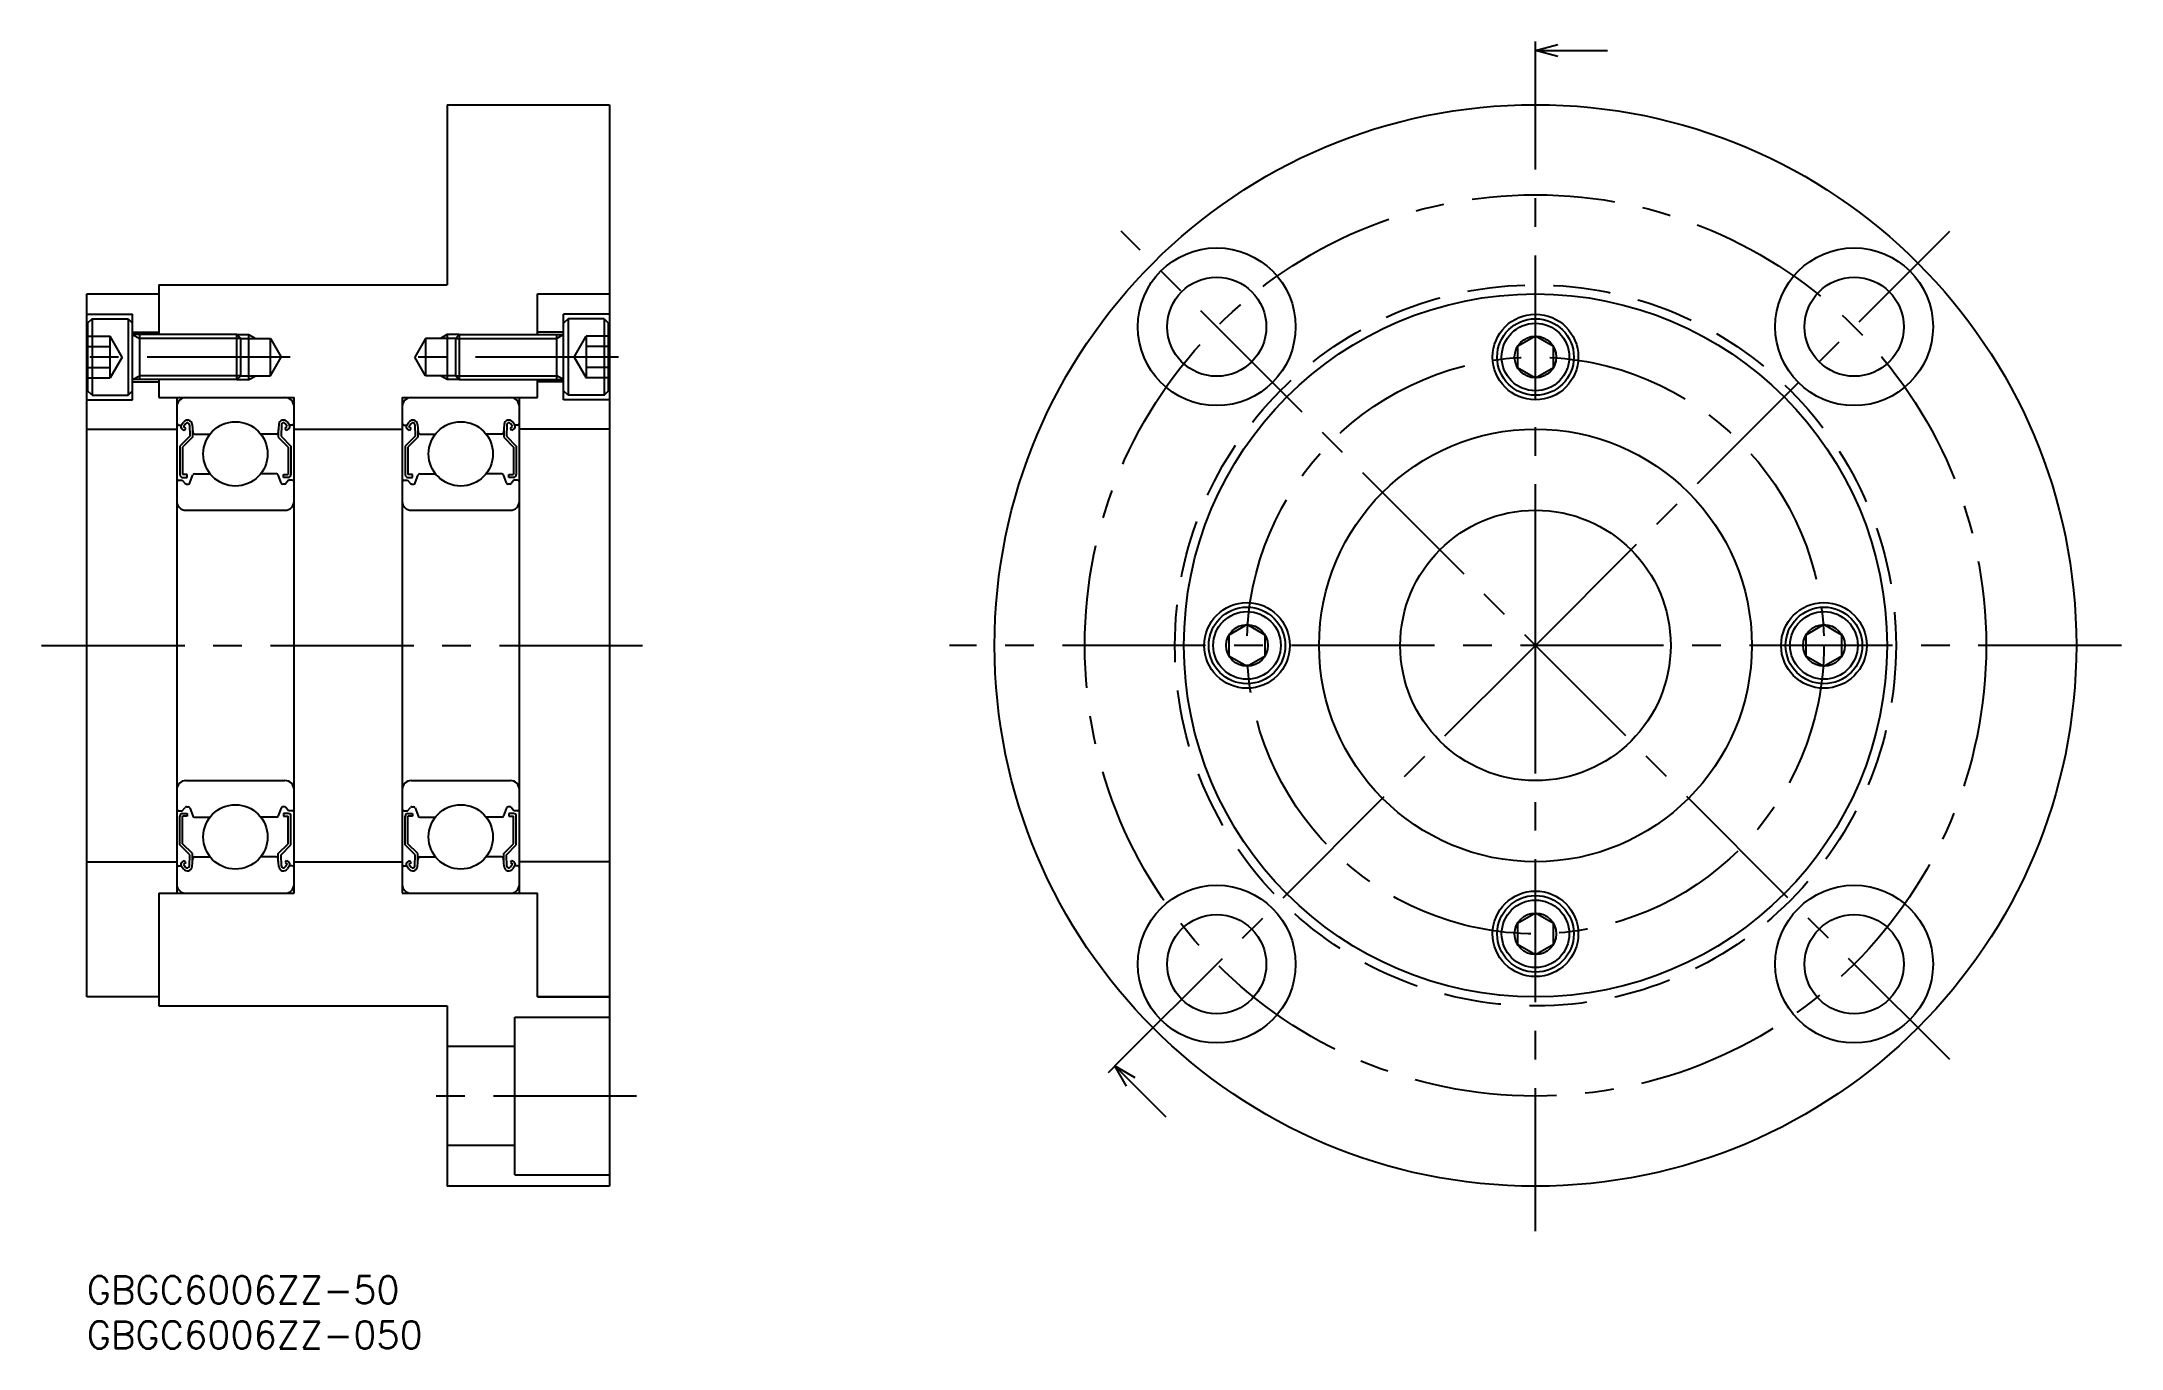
# Model space of a CAD drawing. Extents: x -5 to 226, y -8 to 137.
import ezdxf

# ---------------------------------------------------------------- set-up
doc = ezdxf.new("R2010")
doc.units = 0
doc.header["$LTSCALE"] = 0.5
doc.linetypes.add('CENTER', pattern=[50.8, 31.75, -6.35, 6.35, -6.35])
doc.linetypes.add('DASHED', pattern=[19.05, 12.7, -6.35])
doc.layers.get('0').update_dxf_attribs({"linetype": 'CONTINUOUS'})
for name, color, linetype in [('MSM_CENTER', 1, 'CENTER'), ('MSM_CONTINUOUS', 7, 'CONTINUOUS'), ('MSM_DASHED', 4, 'DASHED'), ('MSM_NARROW', 5, 'CONTINUOUS'), ('MSM_PART_NUMBER', 7, 'CONTINUOUS')]:
    doc.layers.add(name, color=color, linetype=linetype)
doc.styles.get("Standard").update_dxf_attribs({"font": 'txt.shx', "height": 3, "bigfont": 'bigfont.shx'})

# ---------------------------------------------------------------- blocks, each defined once
blk = doc.blocks.new('*U9')
at = {"layer": 'MSM_PART_NUMBER'}
blk.add_text('GBGC6006ZZ-50', height=3, dxfattribs=at).set_placement((0, -3))
blk = doc.blocks.new('*U10')
at = {"layer": 'MSM_PART_NUMBER'}
blk.add_text('GBGC6006ZZ-050', height=3, dxfattribs=at).set_placement((0, -8))
blk = doc.blocks.new('_OPEN30')
at = {"color": 0, "linetype": 'BYBLOCK'}
for p, q in [((-1, 0.268), (0, 0)), ((0, 0), (-1, -0.268)), ((0, 0), (-1, 0))]:
    blk.add_line(p, q, dxfattribs=at)
blk = doc.blocks.new('*U4')
at = {"color": 7, "linetype": 'CONTINUOUS'}
blk.add_lwpolyline([(595.34, 147.9), (600.84, 147.9)], dxfattribs=at)
at = {"color": 7, "linetype": 'CONTINUOUS', "xscale": 2.5, "yscale": 2.5, "zscale": 2.5, "rotation": 180}
blk.add_blockref('_OPEN30', (592.84, 147.9), dxfattribs=at)
blk = doc.blocks.new('*U3')
at = {"color": 7, "linetype": 'CONTINUOUS'}
blk.add_lwpolyline([(595.34, 94.1), (600.84, 94.1)], dxfattribs=at)
at = {"color": 7, "linetype": 'CONTINUOUS', "xscale": 2.5, "yscale": 2.5, "zscale": 2.5, "rotation": 180}
blk.add_blockref('_OPEN30', (592.84, 94.1), dxfattribs=at)

msp = doc.modelspace()

# ---------------------------------------------------------------- linework, layer by layer
at = {"layer": 'MSM_CENTER'}
for p, q in [((160.72, 72), (160.72, 135)), ((206.68, 24.04), (114.76, 115.96)), ((160.72, 70), (206.68, 115.96)), ((22.59, 102), (-1, 102)), ((59, 102), (35.41, 102)), ((-5, 70), (63, 70)), ((225.72, 70), (95.72, 70)), ((160.72, 5), (160.72, 70)), ((114.76, 24.04), (159.31, 68.59)), ((61, 20), (37, 20))]:
    msp.add_line(p, q, dxfattribs=at)
for radius in [50, 32]:
    msp.add_circle((160.72, 70), radius, dxfattribs=at)
at = {"layer": 'MSM_CONTINUOUS'}
for p, q in [((160.72, 135), (160.72, 137)), ((40, 130), (40, 110)), ((40, 130), (58, 130)), ((58, 130), (58, 10)), ((0, 31), (0, 109)), ((0, 109), (8, 109)), ((8, 110), (40, 110)), ((8, 110), (8, 104.5)), ((50, 109), (58, 109)), ((50, 109), (58, 109)), ((50, 104.5), (50, 109)), ((0, 106.75), (5.1, 106.75)), ((0.6, 106.25), (0.1, 105.75)), ((0.6, 106.25), (4.6, 106.25)), ((0.6, 106.25), (0.6, 97.75)), ((4.6, 106.25), (5.1, 105.75)), ((4.6, 106.25), (4.6, 97.75)), ((5.1, 97.25), (5.1, 106.75)), ((58, 106.75), (52.9, 106.75)), ((52.9, 97.25), (52.9, 106.75)), ((53.4, 106.25), (52.9, 105.75)), ((57.4, 106.25), (53.4, 106.25)), ((53.4, 106.25), (53.4, 97.75)), ((57.4, 106.25), (57.9, 105.75)), ((57.4, 106.25), (57.4, 97.75)), ((0.1, 105.75), (0.1, 98.25)), ((5.1, 104.75), (8, 104.75)), ((16.67, 104.5), (5.1, 104.5)), ((5.85, 104.5), (5.85, 99.5)), ((16.67, 99.5), (16.67, 104.5)), ((17.1, 104.07), (16.67, 104.5)), ((17.1, 104.07), (20.4, 104.07)), ((17.1, 99.93), (17.1, 104.07)), ((18, 99.5), (18, 104.5)), ((20.4, 99.93), (20.4, 104.07)), ((20.4, 104.07), (21.59, 102)), ((37.6, 104.07), (36.41, 102)), ((40.9, 104.07), (37.6, 104.07)), ((37.6, 104.07), (37.6, 99.93)), ((40, 104.5), (40, 99.5)), ((41.33, 104.5), (40.9, 104.07)), ((40.9, 104.07), (40.9, 99.93)), ((41.33, 104.5), (41.33, 99.5)), ((41.33, 104.5), (52.9, 104.5)), ((52.9, 104.75), (50, 104.75)), ((52.15, 99.5), (52.15, 104.5)), ((57.9, 98.25), (57.9, 105.75)), ((160.72, 104.31), (158.72, 103.15)), ((162.72, 103.15), (160.72, 104.31)), ((20.4, 99.93), (21.59, 102)), ((37.6, 99.93), (36.41, 102)), ((158.72, 103.15), (158.72, 100.85)), ((162.72, 100.85), (162.72, 103.15)), ((16.67, 99.5), (5.1, 99.5)), ((5.1, 99.25), (8, 99.25)), ((8, 99.5), (8, 97.5)), ((16.67, 99.5), (17.1, 99.93)), ((17.1, 99.93), (20.4, 99.93)), ((40.9, 99.93), (37.6, 99.93)), ((40.9, 99.93), (41.33, 99.5)), ((41.33, 99.5), (52.9, 99.5)), ((50, 97.5), (50, 99.5)), ((52.9, 99.25), (50, 99.25)), ((158.72, 100.85), (160.72, 99.69)), ((160.72, 99.69), (162.72, 100.85)), ((0, 97.25), (5.1, 97.25)), ((0.6, 97.75), (0.1, 98.25)), ((0.6, 97.75), (4.6, 97.75)), ((4.6, 97.75), (5.1, 98.25)), ((8, 97.5), (23, 97.5)), ((10, 97.5), (10, 42.5)), ((23, 42.5), (23, 97.5)), ((35, 97.5), (35, 42.5)), ((35, 97.5), (50, 97.5)), ((48, 42.5), (48, 97.5)), ((53.4, 97.75), (52.9, 98.25)), ((58, 97.25), (52.9, 97.25)), ((57.4, 97.75), (53.4, 97.75)), ((57.4, 97.75), (57.9, 98.25)), ((10.5, 94.45), (10.73, 94.78)), ((10.75, 94.28), (10.98, 94.61)), ((22.25, 94.28), (22.02, 94.61)), ((22.5, 94.45), (22.27, 94.78)), ((35.5, 94.45), (35.73, 94.78)), ((35.75, 94.28), (35.98, 94.61)), ((47.25, 94.28), (47.02, 94.61)), ((47.5, 94.45), (47.27, 94.78)), ((0, 94), (10, 94)), ((10.2, 94.45), (10.5, 94.45)), ((11.44, 93.22), (10.34, 92.12)), ((10.82, 93.86), (10.57, 94.03)), ((11.74, 93.1), (10.64, 92)), ((10.99, 94.1), (10.75, 94.28)), ((10.82, 93.86), (10.99, 94.1)), ((11.4, 94.48), (11.44, 93.22)), ((11.69, 94.52), (11.77, 93.63)), ((11.74, 93.97), (11.74, 93.1)), ((11.97, 93.45), (13.69, 93.45)), ((21.03, 93.45), (19.31, 93.45)), ((21.31, 94.52), (21.23, 93.63)), ((21.26, 93.97), (21.26, 93.1)), ((21.26, 93.1), (22.36, 92)), ((21.6, 94.48), (21.56, 93.22)), ((21.56, 93.22), (22.66, 92.12)), ((22.01, 94.1), (22.25, 94.28)), ((22.18, 93.86), (22.01, 94.1)), ((22.18, 93.86), (22.43, 94.03)), ((22.8, 94.45), (22.5, 94.45)), ((23, 94), (35, 94)), ((35.2, 94.45), (35.5, 94.45)), ((36.44, 93.22), (35.34, 92.12)), ((35.82, 93.86), (35.57, 94.03)), ((36.74, 93.1), (35.64, 92)), ((35.99, 94.1), (35.75, 94.28)), ((35.82, 93.86), (35.99, 94.1)), ((36.4, 94.48), (36.44, 93.22)), ((36.69, 94.52), (36.77, 93.63)), ((36.74, 93.97), (36.74, 93.1)), ((36.97, 93.45), (38.69, 93.45)), ((46.03, 93.45), (44.31, 93.45)), ((46.31, 94.52), (46.23, 93.63)), ((46.26, 93.97), (46.26, 93.1)), ((46.26, 93.1), (47.36, 92)), ((46.6, 94.48), (46.56, 93.22)), ((46.56, 93.22), (47.66, 92.12)), ((47.01, 94.1), (47.25, 94.28)), ((47.18, 93.86), (47.01, 94.1)), ((47.18, 93.86), (47.43, 94.03)), ((47.8, 94.45), (47.5, 94.45)), ((58, 94), (48, 94)), ((10.34, 92.12), (10.34, 88.95)), ((10.64, 92), (10.64, 88.95)), ((22.36, 92), (22.36, 88.95)), ((22.66, 92.12), (22.66, 88.95)), ((35.34, 92.12), (35.34, 88.95)), ((35.64, 92), (35.64, 88.95)), ((47.36, 92), (47.36, 88.95)), ((47.66, 92.12), (47.66, 88.95)), ((10.2, 88.35), (10.6, 88.35)), ((10.6, 88.35), (10.92, 87.97)), ((11.16, 88.95), (10.64, 88.95)), ((10.64, 88.65), (11.16, 88.65)), ((11.07, 87.9), (11.25, 87.9)), ((11.16, 88.65), (11.16, 88.95)), ((11.43, 88.03), (11.76, 88.92)), ((11.95, 89.05), (13.69, 89.05)), ((21.05, 89.05), (19.31, 89.05)), ((21.57, 88.03), (21.24, 88.92)), ((21.93, 87.9), (21.75, 87.9)), ((21.84, 88.65), (21.84, 88.95)), ((21.84, 88.95), (22.36, 88.95)), ((22.36, 88.65), (21.84, 88.65)), ((22.4, 88.35), (22.08, 87.97)), ((22.8, 88.35), (22.4, 88.35)), ((35.2, 88.35), (35.6, 88.35)), ((35.6, 88.35), (35.92, 87.97)), ((36.16, 88.95), (35.64, 88.95)), ((35.64, 88.65), (36.16, 88.65)), ((36.07, 87.9), (36.25, 87.9)), ((36.16, 88.65), (36.16, 88.95)), ((36.43, 88.03), (36.76, 88.92)), ((36.95, 89.05), (38.69, 89.05)), ((46.05, 89.05), (44.31, 89.05)), ((46.57, 88.03), (46.24, 88.92)), ((46.93, 87.9), (46.75, 87.9)), ((46.84, 88.65), (46.84, 88.95)), ((46.84, 88.95), (47.36, 88.95)), ((47.36, 88.65), (46.84, 88.65)), ((47.4, 88.35), (47.08, 87.97)), ((47.8, 88.35), (47.4, 88.35)), ((11, 85), (22, 85)), ((36, 85), (47, 85)), ((128.72, 72.31), (126.72, 71.15)), ((130.72, 71.15), (128.72, 72.31)), ((160.72, 70), (160.72, 72)), ((192.72, 72.31), (190.72, 71.15)), ((194.72, 71.15), (192.72, 72.31)), ((126.72, 71.15), (126.72, 68.85)), ((130.72, 68.85), (130.72, 71.15)), ((159.31, 68.59), (160.72, 70)), ((190.72, 71.15), (190.72, 68.85)), ((194.72, 68.85), (194.72, 71.15)), ((126.72, 68.85), (128.72, 67.69)), ((128.72, 67.69), (130.72, 68.85)), ((190.72, 68.85), (192.72, 67.69)), ((192.72, 67.69), (194.72, 68.85)), ((11, 55), (22, 55)), ((36, 55), (47, 55)), ((10.2, 51.65), (10.6, 51.65)), ((10.34, 47.88), (10.34, 51.05)), ((10.6, 51.65), (10.92, 52.03)), ((10.64, 51.35), (11.16, 51.35)), ((11.16, 51.05), (10.64, 51.05)), ((10.64, 48), (10.64, 51.05)), ((11.07, 52.1), (11.25, 52.1)), ((11.16, 51.35), (11.16, 51.05)), ((11.43, 51.97), (11.76, 51.08)), ((11.95, 50.95), (13.69, 50.95)), ((21.05, 50.95), (19.31, 50.95)), ((21.57, 51.97), (21.24, 51.08)), ((21.93, 52.1), (21.75, 52.1)), ((21.84, 51.35), (21.84, 51.05)), ((22.36, 51.35), (21.84, 51.35)), ((21.84, 51.05), (22.36, 51.05)), ((22.4, 51.65), (22.08, 52.03)), ((22.36, 48), (22.36, 51.05)), ((22.8, 51.65), (22.4, 51.65)), ((22.66, 47.88), (22.66, 51.05)), ((35.2, 51.65), (35.6, 51.65)), ((35.34, 47.88), (35.34, 51.05)), ((35.6, 51.65), (35.92, 52.03)), ((35.64, 51.35), (36.16, 51.35)), ((36.16, 51.05), (35.64, 51.05)), ((35.64, 48), (35.64, 51.05)), ((36.07, 52.1), (36.25, 52.1)), ((36.16, 51.35), (36.16, 51.05)), ((36.43, 51.97), (36.76, 51.08)), ((36.95, 50.95), (38.69, 50.95)), ((46.05, 50.95), (44.31, 50.95)), ((46.57, 51.97), (46.24, 51.08)), ((46.93, 52.1), (46.75, 52.1)), ((46.84, 51.35), (46.84, 51.05)), ((47.36, 51.35), (46.84, 51.35)), ((46.84, 51.05), (47.36, 51.05)), ((47.4, 51.65), (47.08, 52.03)), ((47.36, 48), (47.36, 51.05)), ((47.8, 51.65), (47.4, 51.65)), ((47.66, 47.88), (47.66, 51.05)), ((11.44, 46.78), (10.34, 47.88)), ((11.74, 46.9), (10.64, 48)), ((11.4, 45.52), (11.44, 46.78)), ((11.69, 45.48), (11.77, 46.37)), ((11.74, 46.03), (11.74, 46.9)), ((11.97, 46.55), (13.69, 46.55)), ((21.03, 46.55), (19.31, 46.55)), ((21.31, 45.48), (21.23, 46.37)), ((21.26, 46.9), (22.36, 48)), ((21.26, 46.03), (21.26, 46.9)), ((21.56, 46.78), (22.66, 47.88)), ((21.6, 45.52), (21.56, 46.78)), ((36.44, 46.78), (35.34, 47.88)), ((36.74, 46.9), (35.64, 48)), ((36.4, 45.52), (36.44, 46.78)), ((36.69, 45.48), (36.77, 46.37)), ((36.74, 46.03), (36.74, 46.9)), ((36.97, 46.55), (38.69, 46.55)), ((46.03, 46.55), (44.31, 46.55)), ((46.31, 45.48), (46.23, 46.37)), ((46.26, 46.9), (47.36, 48)), ((46.26, 46.03), (46.26, 46.9)), ((46.56, 46.78), (47.66, 47.88)), ((46.6, 45.52), (46.56, 46.78)), ((0, 46), (10, 46)), ((10.2, 45.55), (10.5, 45.55)), ((10.5, 45.55), (10.73, 45.22)), ((10.82, 46.14), (10.57, 45.97)), ((10.99, 45.9), (10.75, 45.72)), ((10.75, 45.72), (10.98, 45.39)), ((10.82, 46.14), (10.99, 45.9)), ((22.18, 46.14), (22.01, 45.9)), ((22.01, 45.9), (22.25, 45.72)), ((22.25, 45.72), (22.02, 45.39)), ((22.18, 46.14), (22.43, 45.97)), ((22.5, 45.55), (22.27, 45.22)), ((22.8, 45.55), (22.5, 45.55)), ((23, 46), (35, 46)), ((35.2, 45.55), (35.5, 45.55)), ((35.5, 45.55), (35.73, 45.22)), ((35.82, 46.14), (35.57, 45.97)), ((35.99, 45.9), (35.75, 45.72)), ((35.75, 45.72), (35.98, 45.39)), ((35.82, 46.14), (35.99, 45.9)), ((47.18, 46.14), (47.01, 45.9)), ((47.01, 45.9), (47.25, 45.72)), ((47.25, 45.72), (47.02, 45.39)), ((47.18, 46.14), (47.43, 45.97)), ((47.5, 45.55), (47.27, 45.22)), ((47.8, 45.55), (47.5, 45.55)), ((58, 46), (48, 46)), ((8, 42.5), (8, 30)), ((8, 42.5), (23, 42.5)), ((35, 42.5), (50, 42.5)), ((50, 31), (50, 42.5)), ((160.72, 40.31), (158.72, 39.15)), ((162.72, 39.15), (160.72, 40.31)), ((158.72, 39.15), (158.72, 36.85)), ((162.72, 36.85), (162.72, 39.15)), ((158.72, 36.85), (160.72, 35.69)), ((160.72, 35.69), (162.72, 36.85)), ((8, 31), (0, 31)), ((8, 30), (40, 30)), ((40, 30), (40, 10)), ((50, 31), (58, 31)), ((58, 31), (50, 31)), ((47.5, 28.75), (58, 28.75)), ((47.5, 11.25), (47.5, 28.75)), ((47.5, 25.5), (40, 25.5)), ((113.34, 22.62), (114.76, 24.04)), ((47.5, 14.5), (40, 14.5)), ((58, 10), (40, 10)), ((47.5, 11.25), (58, 11.25))]:
    msp.add_line(p, q, dxfattribs=at)
for centre, radius in [((160.72, 70), 60), ((125.36, 105.36), 8.75), ((196.07, 105.36), 8.75), ((125.36, 105.36), 5.5), ((196.07, 105.36), 5.5), ((160.72, 70), 39), ((160.72, 102), 4.75), ((160.72, 102), 4.25), ((160.72, 102), 3.75), ((160.72, 102), 2.31), ((16.5, 91.25), 3.57), ((41.5, 91.25), 3.57), ((160.72, 70), 24), ((160.72, 70), 15), ((128.72, 70), 4.75), ((128.72, 70), 4.25), ((192.72, 70), 4.75), ((192.72, 70), 4.25), ((128.72, 70), 3.75), ((128.72, 70), 2.31), ((192.72, 70), 3.75), ((192.72, 70), 2.31), ((16.5, 48.75), 3.57), ((41.5, 48.75), 3.57), ((125.36, 34.64), 8.75), ((160.72, 38), 4.75), ((160.72, 38), 4.25), ((160.72, 38), 3.75), ((196.07, 34.64), 8.75), ((125.36, 34.64), 5.5), ((160.72, 38), 2.31), ((196.07, 34.64), 5.5)]:
    msp.add_circle(centre, radius, dxfattribs=at)
for centre, radius, start, end in [((11, 96.5), 1, 90, 180), ((22, 96.5), 1, 0, 90), ((36, 96.5), 1, 90, 180), ((47, 96.5), 1, 0, 90), ((10.2, 94.65), 0.2, 180, 270), ((11.17, 94.48), 0.53, 5.0651, 144.9356), ((11.17, 94.47), 0.23, 2.1311, 144.9356), ((21.83, 94.48), 0.53, 35.0644, 174.9349), ((21.83, 94.47), 0.23, 35.0644, 177.8689), ((22.8, 94.65), 0.2, 270, 360), ((35.2, 94.65), 0.2, 180, 270), ((36.17, 94.48), 0.53, 5.0651, 144.9356), ((36.17, 94.47), 0.23, 2.1311, 144.9356), ((46.83, 94.48), 0.53, 35.0644, 174.9349), ((46.83, 94.47), 0.23, 35.0644, 177.8689), ((47.8, 94.65), 0.2, 270, 360), ((10.75, 94.28), 0.3, 144.9356, 235.0377), ((11.97, 93.65), 0.2, 185.0651, 270), ((21.03, 93.65), 0.2, 270, 354.9349), ((22.25, 94.28), 0.3, 304.9623, 35.0644), ((35.75, 94.28), 0.3, 144.9356, 235.0377), ((36.97, 93.65), 0.2, 185.0651, 270), ((46.03, 93.65), 0.2, 270, 354.9349), ((47.25, 94.28), 0.3, 304.9623, 35.0644), ((10.2, 88.15), 0.2, 90, 180), ((10.64, 88.95), 0.3, 180, 270), ((11.07, 88.1), 0.2, 219.9991, 270), ((11.25, 88.1), 0.2, 270, 339.9703), ((11.95, 88.85), 0.2, 90, 159.9703), ((21.05, 88.85), 0.2, 20.0297, 90), ((21.75, 88.1), 0.2, 200.0297, 270), ((21.93, 88.1), 0.2, 270, 320.0009), ((22.36, 88.95), 0.3, 270, 360), ((22.8, 88.15), 0.2, 360, 90), ((35.2, 88.15), 0.2, 90, 180), ((35.64, 88.95), 0.3, 180, 270), ((36.07, 88.1), 0.2, 219.9991, 270), ((36.25, 88.1), 0.2, 270, 339.9703), ((36.95, 88.85), 0.2, 90, 159.9703), ((46.05, 88.85), 0.2, 20.0297, 90), ((46.75, 88.1), 0.2, 200.0297, 270), ((46.93, 88.1), 0.2, 270, 320.0009), ((47.36, 88.95), 0.3, 270, 360), ((47.8, 88.15), 0.2, 360, 90), ((11, 86), 1, 180, 270), ((22, 86), 1, 270, 0), ((36, 86), 1, 180, 270), ((47, 86), 1, 270, 0), ((11, 54), 1, 90, 180), ((22, 54), 1, 0, 90), ((36, 54), 1, 90, 180), ((47, 54), 1, 0, 90), ((10.2, 51.85), 0.2, 180, 270), ((10.64, 51.05), 0.3, 90, 180), ((11.07, 51.9), 0.2, 90, 140.0009), ((11.25, 51.9), 0.2, 20.0297, 90), ((11.95, 51.15), 0.2, 200.0297, 270), ((21.05, 51.15), 0.2, 270, 339.9703), ((21.75, 51.9), 0.2, 90, 159.9703), ((21.93, 51.9), 0.2, 39.9991, 90), ((22.36, 51.05), 0.3, 0, 90), ((22.8, 51.85), 0.2, 270, 0), ((35.2, 51.85), 0.2, 180, 270), ((35.64, 51.05), 0.3, 90, 180), ((36.07, 51.9), 0.2, 90, 140.0009), ((36.25, 51.9), 0.2, 20.0297, 90), ((36.95, 51.15), 0.2, 200.0297, 270), ((46.05, 51.15), 0.2, 270, 339.9703), ((46.75, 51.9), 0.2, 90, 159.9703), ((46.93, 51.9), 0.2, 39.9991, 90), ((47.36, 51.05), 0.3, 0, 90), ((47.8, 51.85), 0.2, 270, 0), ((11.97, 46.35), 0.2, 90, 174.9349), ((21.03, 46.35), 0.2, 5.0651, 90), ((36.97, 46.35), 0.2, 90, 174.9349), ((46.03, 46.35), 0.2, 5.0651, 90), ((10.2, 45.35), 0.2, 90, 180), ((10.75, 45.72), 0.3, 124.9623, 215.0644), ((11.17, 45.52), 0.53, 215.0644, 354.9349), ((11.17, 45.53), 0.23, 215.0644, 357.8689), ((21.83, 45.52), 0.53, 185.0651, 324.9356), ((21.83, 45.53), 0.23, 182.1311, 324.9356), ((22.25, 45.72), 0.3, 324.9356, 55.0377), ((22.8, 45.35), 0.2, 0, 90), ((35.2, 45.35), 0.2, 90, 180), ((35.75, 45.72), 0.3, 124.9623, 215.0644), ((36.17, 45.52), 0.53, 215.0644, 354.9349), ((36.17, 45.53), 0.23, 215.0644, 357.8689), ((46.83, 45.52), 0.53, 185.0651, 324.9356), ((46.83, 45.53), 0.23, 182.1311, 324.9356), ((47.25, 45.72), 0.3, 324.9356, 55.0377), ((47.8, 45.35), 0.2, 0, 90), ((11, 43.5), 1, 180, 270), ((22, 43.5), 1, 270, 0), ((36, 43.5), 1, 180, 270), ((47, 43.5), 1, 270, 0)]:
    msp.add_arc(centre, radius, start, end, dxfattribs=at)
at = {"layer": 'MSM_DASHED'}
for p, q in [((0.1, 104.31), (2.6, 104.31)), ((3.93, 102), (2.6, 104.31)), ((2.6, 99.69), (2.6, 104.31)), ((54.07, 102), (55.4, 104.31)), ((57.9, 104.31), (55.4, 104.31)), ((55.4, 104.31), (55.4, 99.69)), ((0.1, 103.15), (2.6, 103.15)), ((3.93, 102), (2.6, 99.69)), ((54.07, 102), (55.4, 99.69)), ((57.9, 103.15), (55.4, 103.15)), ((0.1, 100.85), (2.6, 100.85)), ((0.1, 99.69), (2.6, 99.69)), ((57.9, 100.85), (55.4, 100.85)), ((57.9, 99.69), (55.4, 99.69))]:
    msp.add_line(p, q, dxfattribs=at)
msp.add_circle((160.72, 70), 40, dxfattribs=at)
at = {"layer": 'MSM_NARROW'}
for p, q in [((5.1, 104.5), (5.85, 104.07)), ((17.1, 104.07), (5.85, 104.07)), ((16.67, 104.5), (18, 104.5)), ((18, 104.5), (18.75, 104.07)), ((40, 104.5), (39.25, 104.07)), ((41.33, 104.5), (40, 104.5)), ((40.9, 104.07), (52.15, 104.07)), ((52.9, 104.5), (52.15, 104.07)), ((5.1, 99.5), (5.85, 99.93)), ((17.1, 99.93), (5.85, 99.93)), ((16.67, 99.5), (18, 99.5)), ((18, 99.5), (18.75, 99.93)), ((40, 99.5), (39.25, 99.93)), ((41.33, 99.5), (40, 99.5)), ((40.9, 99.93), (52.15, 99.93)), ((52.9, 99.5), (52.15, 99.93))]:
    msp.add_line(p, q, dxfattribs=at)

# ---------------------------------------------------------------- block references
at = {"layer": 'MSM_CONTINUOUS'}
for name, p in [('*U4', (-432.13, -11.9)), ('*U9', (0, 0)), ('*U10', (0, 0))]:
    msp.add_blockref(name, p, dxfattribs=at)
at = {"layer": 'MSM_CONTINUOUS', "rotation": 315}
msp.add_blockref('*U3', (-371.69, 376), dxfattribs=at)

doc.saveas('drawing.dxf')
